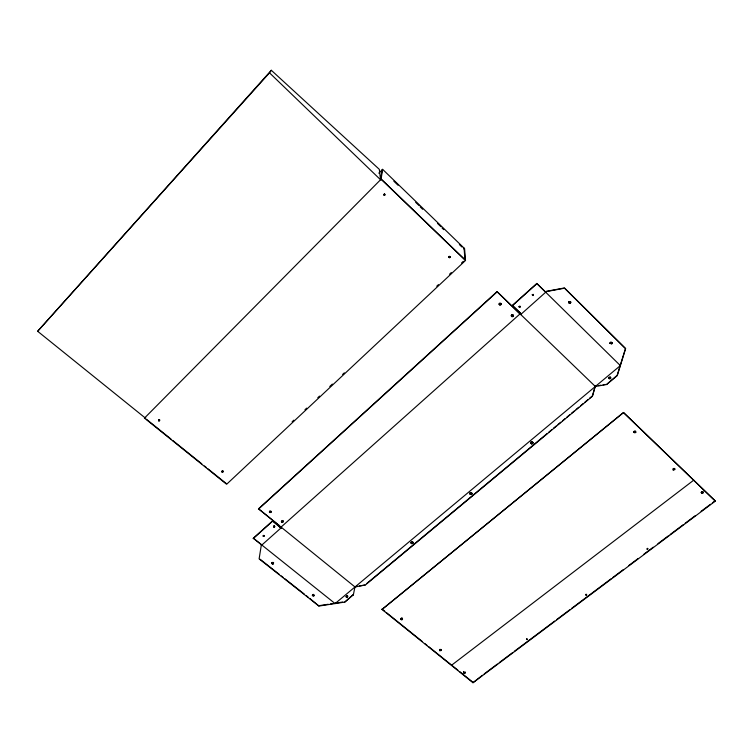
<?xml version="1.0" encoding="UTF-8"?>
<svg xmlns="http://www.w3.org/2000/svg" width="753" height="753" viewBox="0 0 753 753"><rect width="100%" height="100%" fill="white"/><g stroke="black" fill="none" stroke-linecap="round" stroke-linejoin="round"><path stroke-width="1.13" d="M413.021 542.602L412.286 541.623L413.021 542.602L412.757 543.44L411.75 543.657C410.187 543.252 411.882 540.72 411.016 543.035M412.757 543.44L413.03 542.245M411.75 543.657L411.025 542.678M401.914 619.775L402.3 618.222L400.86 618.524L401.076 619.587L401.914 619.775L402.535 618.9M402.516 619.286L402.3 618.222M401.076 619.587L400.86 618.524M400.841 618.91L401.462 618.034M382.016 609.45L623.569 412.493L715.35 501.093L472.988 682.726L382.016 609.45L623.569 412.493M497.027 291.637L595.331 386.487L606.551 384.529L617.262 375.634L625.621 348.658L564.534 288.201L546.424 291.58L520.634 314.575L497.027 291.637L258.524 508.821L355.002 586.973L364.847 585.072L359.397 585.919M355.002 586.973L357.223 586.258M344.799 602.08L353.364 594.625L344.799 602.08L318.943 606.061L259.117 558.886L261.244 545.567L261.875 545.012L253.319 538.216L272.595 520.888L281.095 528.145L272.595 520.888M347.284 597.618L347.67 596.056L347.284 597.618L346.182 596.743L346.822 595.868L346.182 596.743M346.436 597.43L346.22 596.367M384.068 194.076L383.879 194.999L384.821 194.801M384.952 194.302L384.567 193.935M318.943 606.061L309.803 598.428M382.091 169.83L380.594 179.515L381.122 178.988L464.978 259.747L464.083 248.123L463.594 248.838M144.472 418.113L381.093 179.195L382.599 169.321L464.582 248.603L465.505 260.482L226.625 484.273L144.472 418.113L145.743 417.473M313.822 595.924L314.067 594.861L313.417 594.352L313.822 595.924L312.984 596.103L312.401 595.218L313.879 595.548M158.883 420.946L159.617 420.212L158.883 420.946L158.732 419.929L159.542 420.118M158.883 419.619L159.325 420.833M353.317 595.002L355.039 586.596M221.937 471.915L222.239 470.86L221.937 471.915L222.728 472.103L223.029 471.049L222.728 472.103M272.482 564.091L271.899 563.206L272.482 564.091L273.32 563.912L273.574 562.839L272.078 562.5L271.824 563.564M273.574 562.839L272.915 562.312M281.123 527.034L520.097 313.841M282.074 522.309L281.471 521.405L282.074 522.309L282.93 522.111L283.184 521.029L282.516 520.483L283.184 521.029M273.32 563.912L272.567 563.724M281.594 527.42L261.244 545.567M282.93 522.111L282.149 521.951M272.078 562.5L272.831 562.679M273.621 526.601L274.045 525.942L274.638 526.836L273.791 527.025L274.045 525.942M273.791 527.025L273.706 526.253M274.299 527.147L274.723 526.488M274.638 526.836L274.553 526.055M270.449 511.146L271.221 511.343L270.958 512.435L269.414 512.078L269.678 510.986L271.136 511.692M263.211 535.656L263.286 536.428L264.218 535.882M270.092 512.633L271.042 512.087M263.117 536.004L263.55 535.345M269.414 512.078L270.176 512.285M264.134 536.24L264.058 535.468M281.396 521.763L281.66 520.671L282.431 520.831M383.879 194.999L384.538 194.152L384.764 195.225M520.577 314.312L521.104 313.841L512.36 305.417L536.795 283.457L620.368 365.61L335.104 603.577L253.319 538.216M312.344 595.595L312.589 594.531L313.361 594.729M448.976 257.366L449.099 256.651L449.965 256.867L449.334 257.714L449.089 256.406M449.833 257.582L449.588 256.274L449.974 257.112L449.946 256.622M592.376 396.313L595.246 386.185L592.376 396.313L364.819 585.448M606.551 384.529L617.159 375.333L619.917 366.429M620.265 365.318L625.188 349.43M499.154 304.316L499.408 303.139L501.131 303.826L500.839 304.739L499.851 304.984L499.117 304.052L499.851 304.984M500.839 304.739L501.093 303.563L500.434 303.158M511.334 315.761L511.635 314.867L512.614 314.622L513.301 315.281L513.057 316.458L512.068 316.693L511.334 315.761L512.068 316.693M511.381 316.034L511.635 314.867M513.057 316.458L513.301 315.281M222.916 471.378L222.022 471.529L222.832 471.764M222.295 472.197L222.944 471.434M469.872 494.006L470.154 492.782L469.872 494.006L471.66 494.429C472.912 493.159 469.976 491.897 471.952 493.544M471.66 494.429L471.933 493.206M568.75 302.687L568.995 301.501L568.75 302.687L569.428 303.355L570.426 303.111C571.64 302.009 568.882 300.513 570.746 302.198M570.426 303.111L570.67 301.925M530.761 442.924L531.091 441.992L532.173 441.747L532.917 442.435L532.635 443.686L531.562 443.931L530.761 442.924L531.562 443.931M530.818 443.244L531.091 441.992M532.635 443.686L532.917 442.435M463.49 672.871L463.707 671.836L463.49 672.871L464.902 673.191L465.119 672.147L464.902 673.191M610.099 343.434L610.335 342.267L610.099 343.434L611.747 343.848C612.942 342.756 610.241 341.316 612.076 342.963M611.747 343.848L611.973 342.681M701.391 492.81L701.589 491.69L702.53 491.493L703.264 492.406L701.984 493.384L701.241 492.462L701.984 493.384M702.916 493.177L703.123 492.067M159.401 420.428L159.692 419.807L159.476 420.522L158.667 420.334M158.516 420.645L158.732 419.929M159.175 419.816L158.591 420.24M269.508 72.843L271.315 70.274L379.305 169.331L380.547 179.741L269.508 72.843L37.65 331.282L144.896 417.689M37.65 331.282L271.315 70.274M378.787 173.181L382.599 169.321M292.136 421.765L293.849 420.155M304.965 409.736L306.678 408.126M317.804 397.706L319.517 396.097M329.786 386.477L332.346 384.068M342.615 374.439L344.328 372.839M436.74 286.215L438.453 284.615M449.579 274.186L451.292 272.577M461.561 262.957L463.264 261.347M258.43 509.169L497.065 291.9M253.224 538.574L272.52 521.236M512.407 305.68L536.861 283.712M519.015 306.527L520.003 306.283L519.749 307.469L519.015 306.527L520.003 306.283M532.258 294.677L533.256 294.423L533.011 295.609L532.258 294.677L533.256 294.423M519.194 307.328L520.182 307.083M532.446 295.468L533.444 295.223M545.614 292.305L546.358 291.317L564.458 287.947L625.621 348.658M609.092 378.721L608.81 377.564L609.553 376.942L610.495 377.178L610.777 378.326L610.024 378.957L608.989 378.42L610.674 378.034L610.495 377.178M610.589 377.469L608.81 377.564M366.655 583.575L547.158 433.521M548.965 432.015L551.676 429.765M553.474 428.269L556.185 426.019M557.992 424.513L560.693 422.264M562.5 420.767L565.211 418.517M567.018 417.011L569.72 414.762M571.527 413.265L574.238 411.016M576.045 409.51L578.746 407.26M580.554 405.763L583.264 403.504M585.062 402.008L587.773 399.758M589.58 398.252L592.282 396.003M633.913 431.441L635.57 431.064L635.852 432.203L635.108 432.806C633.659 433.116 633.875 430.236 634.195 432.58M634.026 431.761L634.77 431.168M634.082 432.26L635.852 432.203M439.526 650.15L440.129 649.284L439.743 650.799L441.173 650.517L440.957 649.462L441.173 650.517M673.775 468.611L672.9 468.846L673.182 469.976L674.82 469.618C675.234 467.99 672.373 468.31 674.669 468.827M439.526 649.754L439.743 650.413L441.173 650.121M673.182 469.976L674.688 469.279L674.537 468.488M527.401 639.391L526.573 639.203L527.081 639.626L527.354 638.996M586.643 594.926L585.796 594.738L586.643 594.926L586.474 594.202M647.043 549.172L647.749 548.645L647.476 549.276L646.931 548.805M472.988 682.726L482.362 675.281M484.235 673.879L497.385 664.024M499.258 662.612L512.407 652.757M514.28 651.354L554.65 621.093M556.533 619.681L569.673 609.826M571.555 608.424L610.984 578.859M612.867 577.457L623.192 569.71M628.821 565.494L638.215 558.453M643.843 554.227L653.237 547.196M657.934 543.675L668.259 535.929M670.132 534.526L683.282 524.672M685.155 523.26L695.48 515.523M701.118 511.296L710.503 504.265M712.385 502.853L715.199 500.745M384.002 194.5L384.51 194.359M384.792 195.008L383.908 194.782M449.607 256.764L449.099 256.651M448.957 256.877L449.814 257.093M449.823 257.338L448.967 257.121M499.813 304.711L500.792 304.466M511.682 315.131L512.661 314.895L513.348 315.554M569.07 301.774L570.068 301.529M512.021 316.42L513.009 316.185M568.666 302.424L569.353 303.092L570.35 302.847M610.429 342.549L611.417 342.314M609.996 343.152L611.643 343.566M222.568 471.096L222.803 471.717M531.147 442.322L532.23 442.077L532.973 442.755M531.505 443.602L532.587 443.357M470.173 493.121L471.209 492.895M469.853 493.667L471.642 494.081M411.279 542.198L412.277 541.981M411.759 543.299L412.766 543.082M701.73 492.038L703.264 492.406M701.834 493.036L702.775 492.829M463.716 672.231L465.128 672.551M463.471 672.476L464.883 672.787M598.607 385.602L600.847 385.207M603.087 384.821L605.327 384.425M320.157 605.506L328.233 604.264M330.539 603.906L332.845 603.548M335.151 603.2L342.69 602.033M440.138 649.679L440.957 649.858M401.453 618.42L402.29 618.608M401.085 619.201L401.933 619.39M346.775 596.244L347.632 596.432M346.474 597.054L347.321 597.242M263.465 535.703L263.964 535.816M273.97 526.291L274.478 526.413M273.866 526.676L274.374 526.789M260.124 559.253L279.438 574.483M281.283 575.932L283.119 577.391M284.963 578.841L304.278 594.07M306.123 595.529L307.958 596.978M258.524 508.821L279.307 525.575M146.44 419.261L170.94 438.971M172.738 440.439L201.766 463.801M204.487 465.994L206.303 467.453M208.11 468.921L226.248 483.52M382.044 609.073L384.792 611.285M386.628 612.763L422.348 641.537M425.097 643.759L426.932 645.227M428.768 646.705L457.88 670.161M459.659 671.591L472.969 682.322M512.36 305.417L520.314 313.069M381.093 179.195L465.505 260.482M623.672 412.813L715.35 501.093M380.632 179.308L381.169 179.835M393.847 181.2L398.045 185.266M415.694 202.322L419.054 205.569M437.531 223.434L440.891 226.681M459.368 244.546L461.89 246.984M420.155 206.859L422.678 209.296M442.049 228.018L443.733 229.646M536.795 283.457L545.548 292.042M693.786 480.122L451.668 665.153M647.636 548.278L647.825 549.012M585.721 594.352L585.881 595.086M526.526 638.808L526.667 639.532M449.315 257.225L449.334 257.714"/></g></svg>
